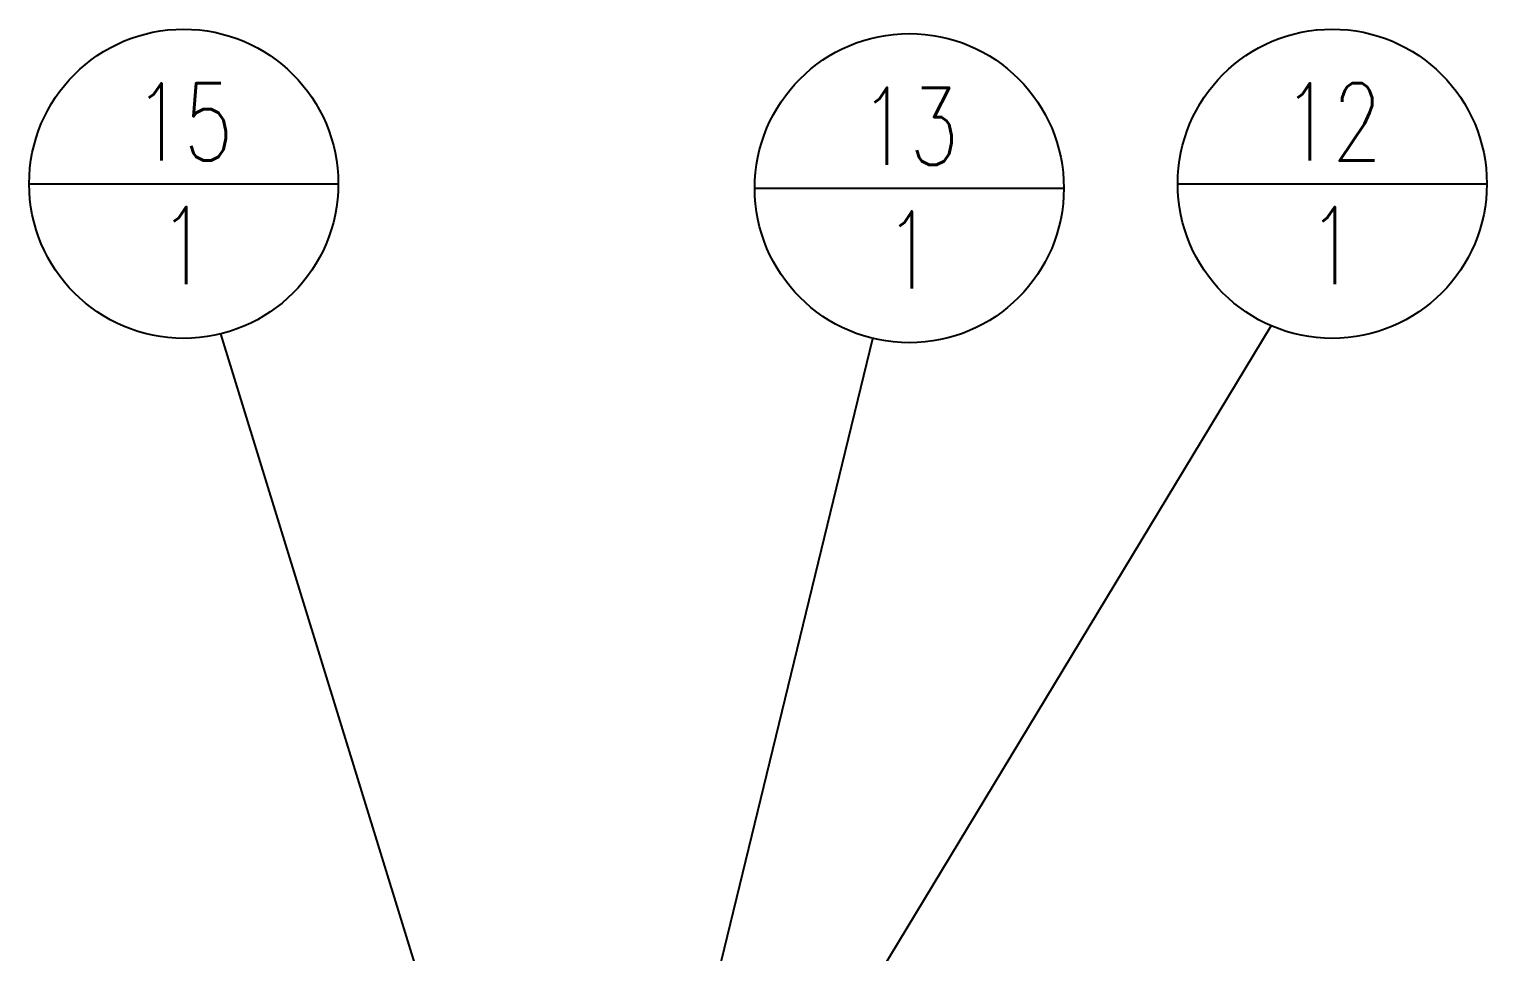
# Model space of a CAD drawing. Extents: x -2384 to 29887, y -2542 to 22350.
# Drawn here: x 3410 to 4158, y 3300 to 3774 of the extents above; entities that cross this region are included whole.
import ezdxf
from ezdxf.enums import TextEntityAlignment as Align

# ---------------------------------------------------------------- set-up
doc = ezdxf.new("R2010")
doc.units = 0
doc.header["$LTSCALE"] = 63.5
doc.header["$MEASUREMENT"] = 0
doc.layers.add('3', color=3, linetype='CONTINUOUS')
doc.styles.add('ROMANS', font='ROMANS.shx')
doc.styles.get("Standard").update_dxf_attribs({"font": 'romans.shx'})
doc.dimstyles.get("Standard").update_dxf_attribs({"dimtxt": 0.18, "dimasz": 0.18, "dimexe": 0.18, "dimexo": 0.0625, "dimgap": 0.09, "dimtad": 0, "dimtih": 1, "dimtoh": 1, "dimdec": 4, "dimzin": 0, "dimdsep": 46, "dimtxsty": 'Standard', "dimcen": 0.09, "dimadec": 0, "dimazin": 0, "dimtfac": 1, "dimtdec": 4, "dimtofl": 0, "dimtmove": 0, "dimatfit": 3, "dimfxl": 1, "dimtolj": 1, "dimtzin": 0, "dimarcsym": 0})

msp = doc.modelspace()

# ---------------------------------------------------------------- linework, layer by layer
at = {"layer": '3'}
for p, q in [((3409.62, 3694.44), (3568.37, 3694.44)), ((3782.28, 3692.17), (3941.03, 3692.17)), ((3999.52, 3694.44), (4158.27, 3694.44))]:
    msp.add_line(p, q, dxfattribs=at)
for centre in [(3488.99, 3694.44), (4078.89, 3694.44), (3861.65, 3692.17)]:
    msp.add_circle(centre, 79.38, dxfattribs=at)

# ---------------------------------------------------------------- texts
at = {"layer": '3', "style": 'ROMANS', "width": 0.75}
for s, height, p in [('15', 39.688, (3488.99, 3706.34)), ('13', 39.688, (3861.65, 3704.08)), ('12', 39.688, (4078.89, 3706.34)), ('1', 39.69, (3488.99, 3642.84)), ('1', 39.69, (3861.65, 3640.58)), ('1', 39.69, (4078.89, 3642.84))]:
    msp.add_text(s, height=height, dxfattribs=at).set_placement(p, align=Align.CENTER)

# ---------------------------------------------------------------- leaders
at = {"layer": '3'}
for points in [[(3684.38, 3045.05), (3508.12, 3617.4)], [(3719.38, 3079.05), (4047.51, 3621.53)], [(3741.38, 3198.1), (3842.88, 3615.05)]]:
    msp.add_leader(points, dimstyle='Standard', override={"dimscale": 254, "dimexe": 0.06, "dimgap": 0.09, "dimtad": 0, "dimdec": 2, "dimzin": 4, "dimtxsty": 'ROMANS', "dimtix": 1, "dimatfit": 1}, dxfattribs=at)

doc.saveas('drawing.dxf')
